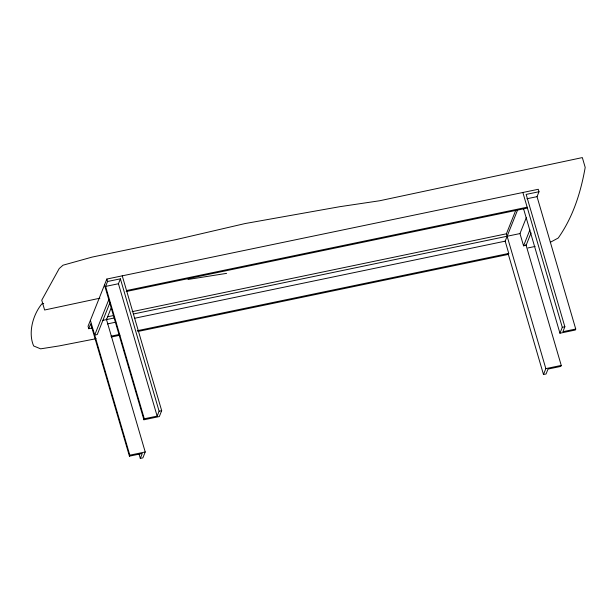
<?xml version="1.0" encoding="UTF-8"?>
<svg xmlns="http://www.w3.org/2000/svg" width="616" height="616" viewBox="0 0 616 616"><rect width="100%" height="100%" fill="white"/><g stroke="black" fill="none" stroke-linecap="round" stroke-linejoin="round"><path stroke-width="0.92" d="M523.485 208.547L559.944 333.218L575.352 330.014L575.737 329.029L537.029 196.65L538.992 191.738L538.269 189.281L106.838 279.048L88.042 326.249L88.758 328.705L92.423 327.943M88.758 328.705L90.714 323.785L129.429 456.163L142.265 453.492L140.309 458.412L142.874 457.873L145.222 451.975L106.337 318.996M122.245 275.837L161.677 410.664L159.328 416.57L143.913 419.773L144.306 418.788L105.598 286.417L107.554 281.497L106.838 279.048M108.793 299.653L94.695 335.058L97.259 334.526L109.948 302.664M144.306 418.788L157.149 416.116L118.441 283.745L120.397 278.825L107.554 281.497M106.514 319.596L111.096 308.092M129.429 456.163L129.814 455.178L90.39 320.351M157.149 416.116L159.105 411.203L120.397 278.825M525.872 244.444L561.245 365.419L560.86 366.397L548.017 369.069L546.061 373.989L543.489 374.52L545.838 368.622L506.414 233.795L515.577 210.78M137.845 331.493L508.362 254.4L508.754 253.422L505.174 241.164L517.71 209.694M531.061 232.902L526.126 245.299L523.554 245.83L519.973 233.572L526.318 217.64M523.554 245.83L529.899 229.899M559.944 333.218L562.293 327.319L522.861 192.492M538.992 191.738L526.149 194.41L564.857 326.78L562.901 331.701L575.737 329.029M550.319 242.304L558.227 238.022C573.065 217.032 580.78 192.477 585.2 167.398L582.336 157.588L379.633 200.762L339.716 206.707L245.083 223.554L175.583 239.709L92.1 257.095L63.009 265.203L59.221 268.553L41.757 300.192L44.622 310.002L99.884 298.206M527.889 247.963L535.104 246.439M105.598 286.417L118.441 283.745M526.942 198.752L537.029 196.65M126.549 290.544L527.165 207.199L526.772 208.177L126.157 291.53M107.677 316.755L113.321 315.577M132.132 311.665L506.414 233.795M102.849 320.358L114.037 318.033M133.787 313.921L519.973 233.572M107.376 323.924L115.839 322.168M134.65 318.256L505.174 241.164M110.965 336.182L119.427 334.426M137.291 330.707L508.754 253.422M111.511 336.975L119.974 335.212M159.105 411.203L161.677 410.664M562.293 327.319L564.857 326.78M129.814 455.178L145.222 451.975M545.838 368.622L561.245 365.419M43.705 303.534L41.826 303.904C33.01 314.661 27.859 332.679 33.664 345.969L40.633 348.841L59.082 345.93L96.15 338.692M188.003 279.464L226.596 273.373M508.115 253.546L543.489 374.52M104.489 284.946L143.913 419.773M138.962 453.815L140.309 458.412"/></g></svg>
